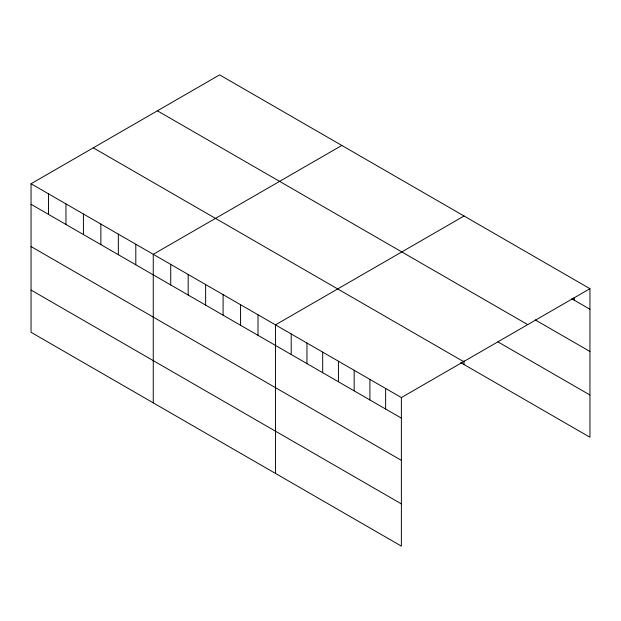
<?xml version="1.0" encoding="UTF-8"?>
<svg xmlns="http://www.w3.org/2000/svg" width="621" height="621" viewBox="0 0 621 621"><rect width="100%" height="100%" fill="white"/><g stroke="black" fill="none" stroke-linecap="round" stroke-linejoin="round"><path stroke-width="0.93" d="M31.05 183.754L401.383 397.564L401.383 546.115L31.05 332.305L31.05 183.754L219.617 74.885L589.95 288.695L589.95 437.246L460.712 362.633M341.829 145.438L153.263 254.307L153.263 402.866M464.034 215.999L275.468 324.868L275.468 473.419M401.383 397.564L589.95 288.695M571.724 298.732L589.95 309.25M535.279 319.924L589.95 351.494M157.392 110.81L527.726 324.62M498.003 341.923L589.95 395.01M93.274 147.821L463.608 361.632M31.05 204.309L401.383 418.119M31.05 246.545L401.383 460.355M31.05 290.069L401.383 503.879M574.208 297.358L574.208 300.16M464.034 360.801L464.034 364.558M385.641 388.474L385.641 409.029M369.906 379.384L369.906 399.947M354.164 370.302L354.164 390.857M338.429 361.212L338.429 381.768M322.687 352.123L322.687 372.685M306.953 343.04L306.953 363.595M291.21 333.951L291.21 354.513M258.01 314.785L258.01 335.34M240.552 304.709L240.552 325.264M223.094 294.626L223.094 315.181M205.636 284.55L205.636 305.105M188.179 274.466L188.179 295.022M170.721 264.391L170.721 284.946M135.805 244.232L135.805 264.787M118.339 234.148L118.339 254.703M100.881 224.072L100.881 244.627M83.424 213.989L83.424 234.544M65.966 203.913L65.966 224.468M48.508 193.83L48.508 214.385"/></g></svg>
